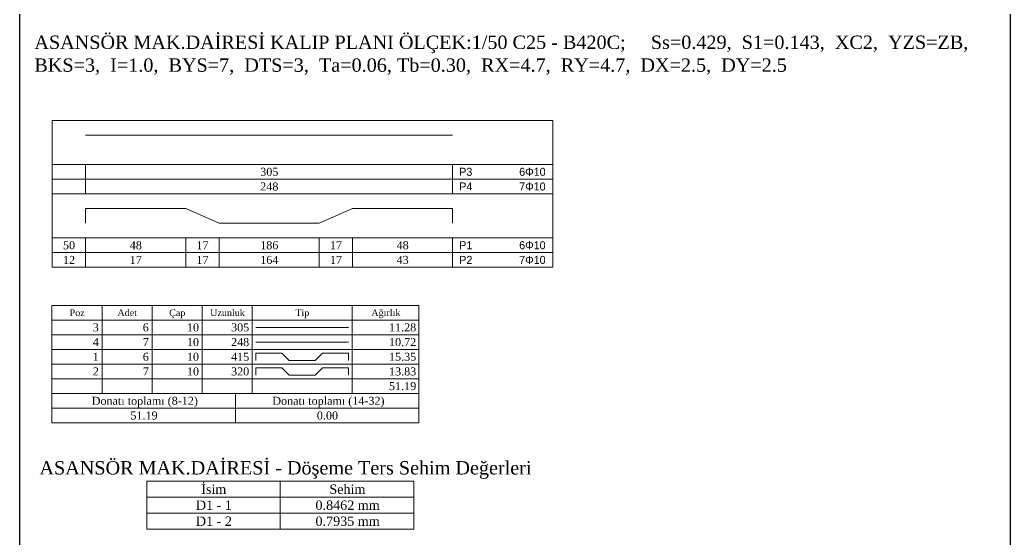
# Model space of a CAD drawing. Header units: millimetres. Extents: x 2232 to 85269, y -3593 to 5869.
# Drawn here: x 65701 to 67185, y 3661 to 4439 of the extents above; entities that cross this region are included whole.
import ezdxf

# ---------------------------------------------------------------- set-up
doc = ezdxf.new("R2010")
doc.units = ezdxf.units.MM
doc.layers.add('Donatı Metraj Tablosu', color=7, linetype='Continuous')
doc.layers.add('Standart', color=7, linetype='Continuous')
doc.styles.add('symbol_1_18', font='symbol.ttf', dxfattribs={"height": 0.2})
doc.styles.add('times new roman_1_18', font='times.ttf', dxfattribs={"height": 0.2})

# ---------------------------------------------------------------- blocks, each defined once
blk = doc.blocks.new('IDE908Entity6573')
at = {"layer": 'Donatı Metraj Tablosu', "color": 1, "linetype": 'Continuous', "lineweight": 5}
for points in [[(2758, 893), (3308, 893)], [(2758, 893), (2758, 717)], [(2833, 893), (2833, 761)], [(2908, 893), (2908, 761)], [(2983, 893), (2983, 761)], [(3058, 893), (3058, 761)], [(3208, 893), (3208, 761)], [(3308, 893), (3308, 717)], [(2758, 871), (3308, 871)], [(2758, 849), (3308, 849)], [(3063.5, 860), (3202.5, 860)], [(3063.5, 838), (3202.5, 838)], [(2758, 827), (3308, 827)], [(3063.5, 821.5), (3063.5, 810.5)], [(3063.5, 821.5), (3102.5, 821.5)], [(3102.5, 821.5), (3113.5, 810.5)], [(3152.5, 810.5), (3163.5, 821.5)], [(3163.5, 821.5), (3202.5, 821.5)], [(3202.5, 821.5), (3202.5, 810.5)], [(2758, 805), (3308, 805)], [(3113.5, 810.5), (3152.5, 810.5)], [(3063.5, 799.5), (3063.5, 788.5)], [(3063.5, 799.5), (3102.5, 799.5)], [(3102.5, 799.5), (3113.5, 788.5)], [(3113.5, 788.5), (3152.5, 788.5)], [(3152.5, 788.5), (3163.5, 799.5)], [(3163.5, 799.5), (3202.5, 799.5)], [(3202.5, 799.5), (3202.5, 788.5)], [(2758, 783), (3308, 783)], [(2758, 761), (3308, 761)], [(3033, 761), (3033, 717)], [(2758, 739), (3308, 739)], [(2758, 717), (3308, 717)]]:
    blk.add_lwpolyline(points, dxfattribs=at)
at = {"layer": 'Donatı Metraj Tablosu', "color": 1, "linetype": 'Continuous', "lineweight": 5, "style": 'times new roman_1_18'}
for s, height, p in [('Poz', 10, (2784.4, 877)), ('Adet', 10, (2856.1, 877)), ('Çap', 10, (2933.6, 877)), ('Uzunluk', 10, (2995, 877)), ('Tip', 10, (3122.7, 877)), ('Ağırlık', 10, (3236.6, 877)), ('3', 12, (2819.1, 854)), ('6', 12, (2894.1, 854)), ('10', 12, (2960.2, 854)), ('305', 12, (3026.4, 854)), ('11.28', 12, (3263.1, 854)), ('4', 12, (2819.1, 832)), ('7', 12, (2894.1, 832)), ('10', 12, (2960.2, 832)), ('248', 12, (3026.4, 832)), ('10.72', 12, (3263.1, 832)), ('1', 12, (2819.1, 810)), ('6', 12, (2894.1, 810)), ('10', 12, (2960.2, 810)), ('415', 12, (3026.4, 810)), ('15.35', 12, (3263.1, 810)), ('2', 12, (2819.1, 788)), ('7', 12, (2894.1, 788)), ('10', 12, (2960.2, 788)), ('320', 12, (3026.4, 788)), ('13.83', 12, (3263.1, 788)), ('51.19', 12, (3263.1, 766)), ('Donatı toplamı (8-12)', 12, (2817.6, 744)), ('Donatı toplamı (14-32)', 12, (3088.2, 744)), ('51.19', 12, (2875.5, 722)), ('0.00', 12, (3155, 722))]:
    blk.add_text(s, height=height, dxfattribs=at).set_placement(p)
blk = doc.blocks.new('IDE908Entity6574')
at = {"layer": 'Donatı Metraj Tablosu', "color": 1, "linetype": 'Continuous', "lineweight": 5}
for points in [[(3358, 937), (4108, 937)], [(3358, 937), (3358, 827)], [(4108, 937), (4108, 827)], [(3408, 915), (3958, 915)], [(3358, 871), (4108, 871)], [(3408, 871), (3408, 827)], [(3958, 871), (3958, 827)], [(3358, 849), (4108, 849)], [(3358, 827), (4108, 827)], [(3358, 827), (4108, 827)], [(3358, 827), (3358, 717)], [(4108, 827), (4108, 717)], [(3408, 805), (3408, 783)], [(3408, 805), (3558, 805)], [(3558, 805), (3608, 783)], [(3758, 783), (3808, 805)], [(3808, 805), (3958, 805)], [(3958, 805), (3958, 783)], [(3608, 783), (3758, 783)], [(3358, 761), (4108, 761)], [(3408, 761), (3408, 717)], [(3558, 761), (3558, 717)], [(3608, 761), (3608, 717)], [(3758, 761), (3758, 717)], [(3808, 761), (3808, 717)], [(3958, 761), (3958, 717)], [(3358, 739), (4108, 739)], [(3358, 717), (4108, 717)]]:
    blk.add_lwpolyline(points, dxfattribs=at)
for s, style, p in [('305', 'times new roman_1_18', (3669.7, 854)), ('R3', 'symbol_1_18', (3968, 854)), ('6F10', 'symbol_1_18', (4057.8, 854)), ('248', 'times new roman_1_18', (3669.7, 832)), ('R4', 'symbol_1_18', (3968, 832)), ('7F10', 'symbol_1_18', (4057.8, 832)), ('50', 'times new roman_1_18', (3374.1, 744)), ('48', 'times new roman_1_18', (3474.1, 744)), ('17', 'times new roman_1_18', (3574.1, 744)), ('186', 'times new roman_1_18', (3669.7, 744)), ('17', 'times new roman_1_18', (3774.1, 744)), ('48', 'times new roman_1_18', (3874.1, 744)), ('R1', 'symbol_1_18', (3968, 744)), ('6F10', 'symbol_1_18', (4057.8, 744)), ('12', 'times new roman_1_18', (3374.1, 722)), ('17', 'times new roman_1_18', (3474.1, 722)), ('17', 'times new roman_1_18', (3574.1, 722)), ('164', 'times new roman_1_18', (3669.7, 722)), ('17', 'times new roman_1_18', (3774.1, 722)), ('43', 'times new roman_1_18', (3874.1, 722)), ('R2', 'symbol_1_18', (3968, 722)), ('7F10', 'symbol_1_18', (4057.8, 722))]:
    blk.add_text(s, height=12, dxfattribs=dict(at, style=style)).set_placement(p)
blk = doc.blocks.new('IDE908Entity6575')
at = {"layer": 'Donatı Metraj Tablosu', "color": 1, "linetype": 'Continuous', "lineweight": 5}
for points in [[(4158, 789), (4558, 789)], [(4158, 789), (4158, 717)], [(4358, 789), (4358, 717)], [(4558, 789), (4558, 717)], [(4158, 765), (4558, 765)], [(4158, 741), (4558, 741)], [(4158, 717), (4558, 717)]]:
    blk.add_lwpolyline(points, dxfattribs=at)
at = {"layer": 'Donatı Metraj Tablosu', "color": 1, "linetype": 'Continuous', "lineweight": 5, "style": 'times new roman_1_18'}
for s, height, p in [('ASANSÖR MAK.DAİRESİ - Döşeme Ters Sehim Değerleri', 20, (3997.1, 799)), ('İsim', 14, (4239.6, 770)), ('Sehim', 14, (4431.6, 770)), ('D1 - 1', 14, (4231.5, 746)), ('0.8462 mm', 14, (4410.8, 746)), ('D1 - 2', 14, (4231.5, 722)), ('0.7935 mm', 14, (4410.8, 722))]:
    blk.add_text(s, height=height, dxfattribs=at).set_placement(p)

msp = doc.modelspace()

# ---------------------------------------------------------------- linework, layer by layer
for p, q in [((65700.8, 1345.7), (65700.8, 5868.7)), ((67185.1, 5868.7), (67185.1, 1368.7))]:
    msp.add_line(p, q)

# ---------------------------------------------------------------- block references
at = {"layer": 'Standart'}
for name, p in [('IDE908Entity6574', (62391.4, 3351)), ('IDE908Entity6573', (62991, 3117.9)), ('IDE908Entity6575', (61733.1, 2958.5))]:
    msp.add_blockref(name, p, dxfattribs=at)

# ---------------------------------------------------------------- texts
at = {"layer": 'Standart', "color": 1, "linetype": 'Continuous', "lineweight": 5, "style": 'times new roman_1_18'}
for s, p in [('ASANSÖR MAK.DAİRESİ KALIP PLANI ÖLÇEK:1/50 C25 - B420C;     Ss=0.429,  S1=0.143,  XC2,  YZS=ZB,  ', (65722.6, 4395.1)), ('BKS=3,  I=1.0,  BYS=7,  DTS=3,  Ta=0.06, Tb=0.30,  RX=4.7,  RY=4.7,  DX=2.5,  DY=2.5', (65722.6, 4360.9))]:
    msp.add_text(s, height=20, dxfattribs=at).set_placement(p)

doc.saveas('drawing.dxf')
